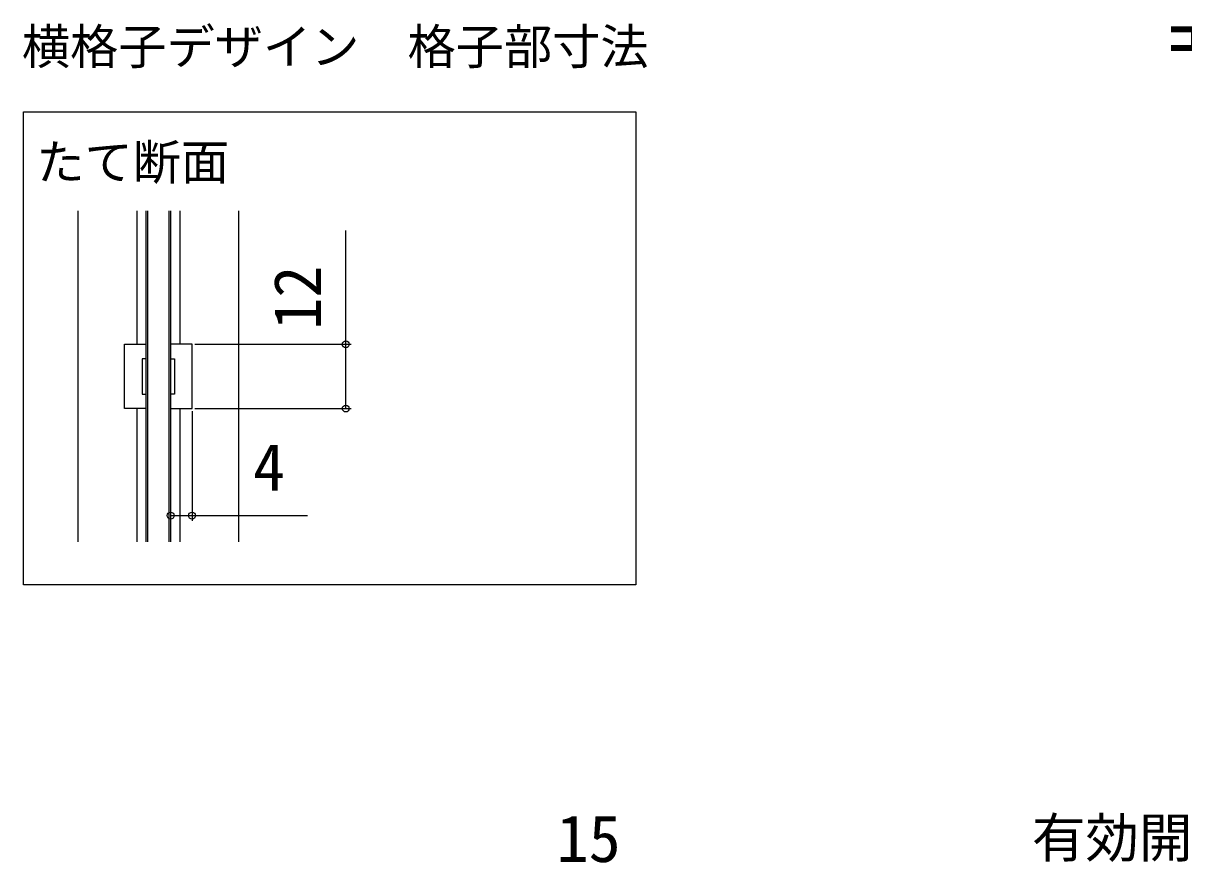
# Model space of a CAD drawing. Units: millimetres, scale not verified. Extents: x -525 to 525, y -783 to 779.
# Drawn here: x -115.1 to 101.6, y -260.2 to -103.3 of the extents above; entities that cross this region are included whole.
import ezdxf
from ezdxf.enums import TextEntityAlignment as Align

# ---------------------------------------------------------------- set-up
doc = ezdxf.new("R2010")
doc.units = ezdxf.units.MM
doc.header["$LTSCALE"] = 4
for name, color, linetype in [('0-1_USER1', 3, 'Continuous'), ('0-2_YKK_11', 7, 'Continuous'), ('0-3_YKK_12', 2, 'Continuous'), ('0-4_YKK_13', 4, 'Continuous'), ('0-6_YKK_D', 6, 'Continuous')]:
    doc.layers.add(name, color=color, linetype=linetype)
doc.styles.add('ＭＳ ゴシック', font='')
doc.styles.get('ＭＳ ゴシック').set_extended_font_data('MS Gothic')

msp = doc.modelspace()

# ---------------------------------------------------------------- linework, layer by layer
at = {"layer": '0-2_YKK_11'}
for points in [[(-96.2, -175.3), (-96.2, -163.3), (-92.2, -163.3), (-92.2, -166), (-92.9, -166), (-92.9, -172.6), (-92.2, -172.6), (-92.2, -175.3)], [(-83.6, -175.3), (-83.6, -163.3), (-87.6, -163.3), (-87.6, -166), (-86.9, -166), (-86.9, -172.6), (-87.6, -172.6), (-87.6, -175.3)]]:
    msp.add_lwpolyline(points, close=True, dxfattribs=at)
at = {"layer": '0-3_YKK_12'}
for p, q in [((-104.9, -138.389), (-104.9, -200.21)), ((-93.9, -138.389), (-93.9, -163.3)), ((-92.2, -138.389), (-92.2, -200.21)), ((-87.6, -138.389), (-87.6, -200.21)), ((-85.9, -138.389), (-85.9, -163.3)), ((-74.9, -138.389), (-74.9, -200.21)), ((-93.9, -175.3), (-93.9, -200.21)), ((-85.9, -175.3), (-85.9, -200.21))]:
    msp.add_line(p, q, dxfattribs=at)
msp.add_lwpolyline([(-115.09, -119.894), (-0.73, -119.894), (-0.73, -208.205), (-115.09, -208.205)], close=True, dxfattribs=at)
at = {"layer": '0-4_YKK_13'}
for p, q in [((-91.9, -138.389), (-91.9, -200.21)), ((-87.9, -138.389), (-87.9, -200.21))]:
    msp.add_line(p, q, dxfattribs=at)
at = {"layer": '0-6_YKK_D'}
for p, q in [((-83.1, -163.3), (-53.9, -163.3)), ((-83.1, -175.3), (-53.9, -175.3)), ((-87.6, -176), (-87.6, -196.3)), ((-83.6, -175.8), (-83.6, -196.3))]:
    msp.add_line(p, q, dxfattribs=at)
for points in [[(-54.9, -175.3), (-54.9, -163.3), (-54.9, -142.022)], [(-87.6, -195.3), (-83.6, -195.3), (-62.045, -195.3)]]:
    msp.add_lwpolyline(points, dxfattribs=at)
for centre in [(-54.9, -163.3), (-54.9, -175.3), (-87.6, -195.3), (-83.6, -195.3)]:
    msp.add_circle(centre, 0.637, dxfattribs=at)

# ---------------------------------------------------------------- texts
at = {"layer": '0-1_USER1', "style": 'ＭＳ ゴシック'}
for s, p in [('横格子デザイン\u3000格子部寸法', (-115.358, -112.973)), ('たて断面', (-112.665, -134.53))]:
    msp.add_text(s, height=6.598, dxfattribs=at).set_placement(p, align=Align.BOTTOM_LEFT)
at = {"layer": '0-6_YKK_D', "style": 'ＭＳ ゴシック'}
for s, p in [('H', (110.621, -109.216)), ('12', (-56.9, -160.591))]:
    msp.add_text(s, height=8.798, rotation=90, dxfattribs=at).set_placement(p, align=Align.BOTTOM_LEFT)
for s, height, p in [('4', 8.798, (-72.227, -193.3)), ('有効開口＝2W／3－35.5', 7.331, (73.195, -261.339)), ('15', 8.798, (-15.536, -262.646))]:
    msp.add_text(s, height=height, dxfattribs=at).set_placement(p, align=Align.BOTTOM_LEFT)

doc.saveas('drawing.dxf')
